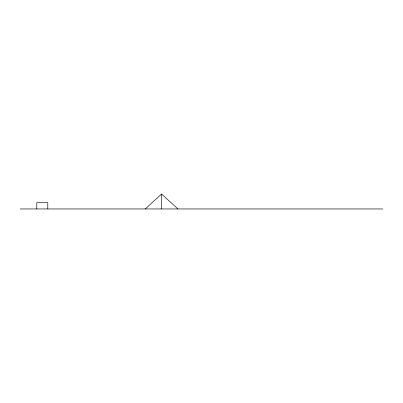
<?xml version="1.0" encoding="UTF-8"?>
<svg xmlns="http://www.w3.org/2000/svg" width="403" height="403" viewBox="0 0 403 403"><rect width="100%" height="100%" fill="white"/><g stroke="black" fill="none" stroke-linecap="round" stroke-linejoin="round"><path stroke-width="0.6" d="M145.216 208.956L161.573 194.044L177.93 208.956M20.15 208.956L382.85 208.956M161.573 194.044L161.573 208.956M47.791 208.956L47.791 202.719L36.784 202.719L36.784 208.956"/></g></svg>
